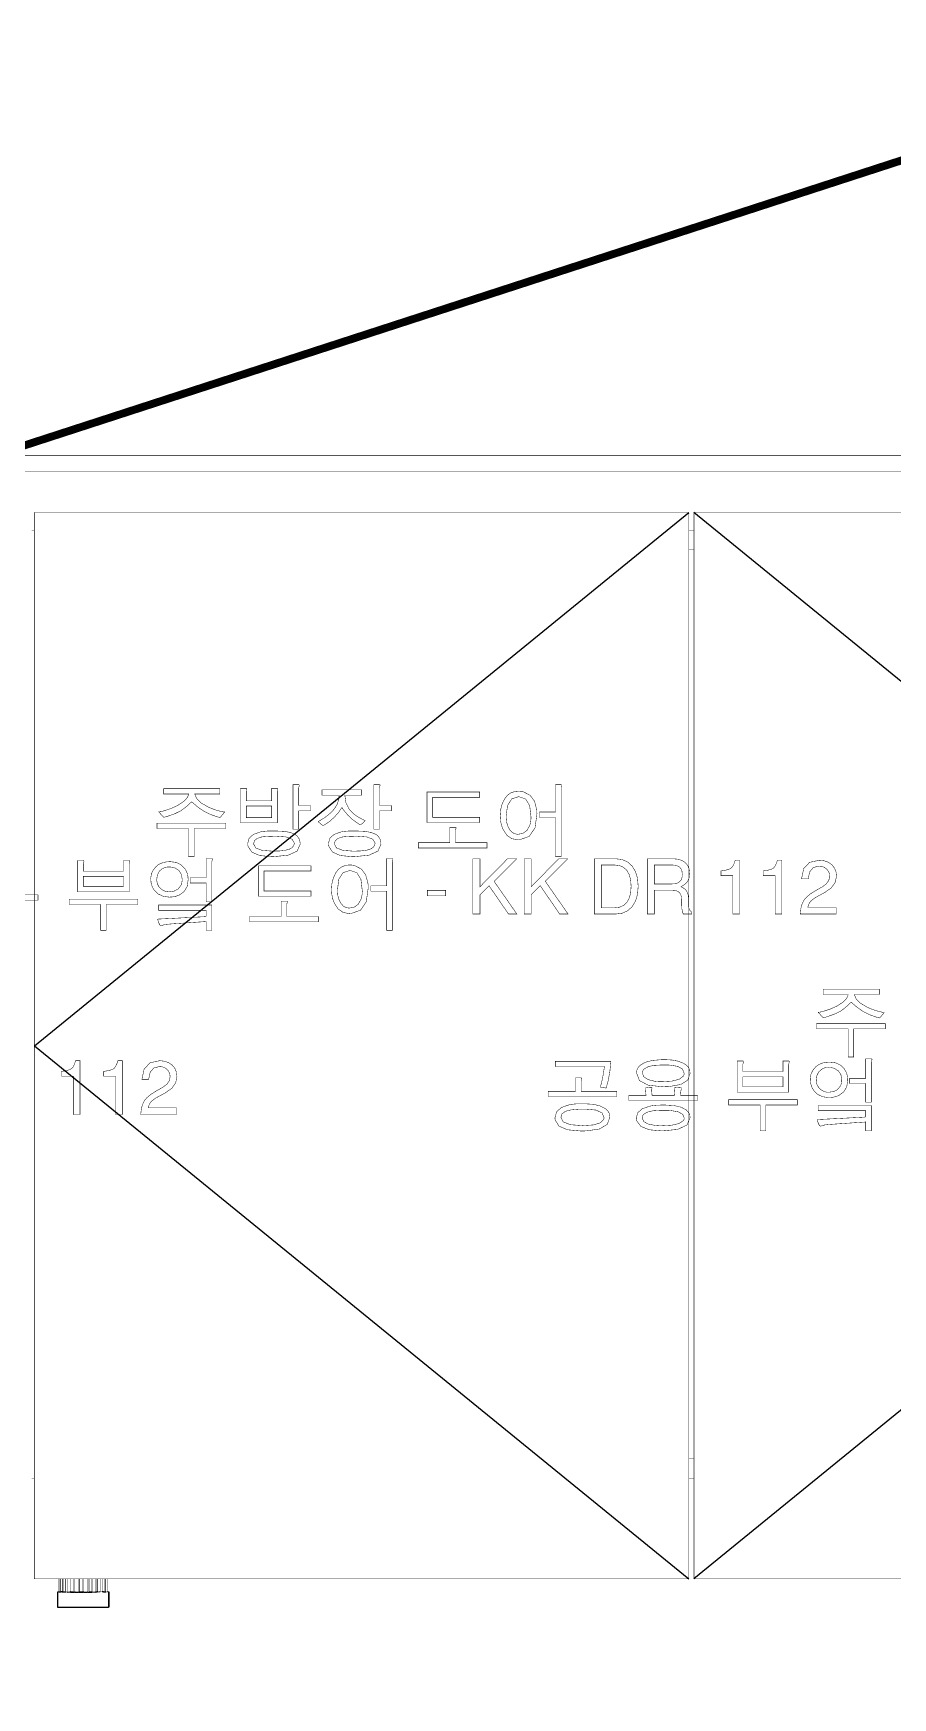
# Model space of a CAD drawing. Extents: x 0 to 840, y 0 to 273.
# Drawn here: x 490.9 to 516.9, y 121.6 to 172.1 of the extents above; entities that cross this region are included whole.
import ezdxf

# ---------------------------------------------------------------- set-up
doc = ezdxf.new("R2010")
doc.units = 0
doc.linetypes.add('1', pattern=[60.929508, 30.464754, -30.464754])
doc.layers.get('0').update_dxf_attribs({"linetype": 'CONTINUOUS'})
for name, color, linetype in [('DS-定制五金', 7, 'CONTINUOUS'), ('DS-定制台面', 7, 'CONTINUOUS'), ('DS-定制柜体', 7, 'CONTINUOUS'), ('SH-文字标注', 7, 'CONTINUOUS'), ('SH-符号标注', 7, 'CONTINUOUS')]:
    doc.layers.add(name, color=color, linetype=linetype)

msp = doc.modelspace()

# ---------------------------------------------------------------- linework, layer by layer
at = {"color": 7, "linetype": '1', "const_width": 0.239}
msp.add_lwpolyline([(0, 0), (840.158, 273.254)], dxfattribs=at)
msp.add_lwpolyline([(0, 0), (840.158, 273.254)], dxfattribs=at)
at = {"layer": 'DS-定制五金', "color": 7}
for points in [[(491.888, 124.794), (491.884, 124.79), (491.777, 124.79), (491.773, 124.794), (491.737, 124.794), (491.733, 124.79), (491.678, 124.79), (491.67, 124.794), (491.634, 124.79), (491.634, 124.331), (491.634, 124.331), (491.635, 124.331), (491.635, 124.331), (491.636, 124.33), (491.636, 124.33), (491.636, 124.33), (491.637, 124.33), (491.637, 124.33), (491.638, 124.33), (491.638, 124.329), (491.639, 124.329), (491.639, 124.329), (491.64, 124.329), (491.64, 124.329), (491.641, 124.329), (491.641, 124.329), (491.642, 124.33), (491.642, 124.33), (491.643, 124.33), (491.643, 124.33), (491.644, 124.33), (491.644, 124.33), (491.645, 124.331), (491.645, 124.331), (491.645, 124.331), (491.646, 124.331), (491.653, 124.33), (491.658, 124.327), (493.169, 124.327), (493.18, 124.333), (493.189, 124.339), (493.189, 124.339), (493.19, 124.34), (493.191, 124.34), (493.192, 124.34), (493.193, 124.341), (493.194, 124.341), (493.195, 124.341), (493.195, 124.342), (493.196, 124.342), (493.197, 124.343), (493.198, 124.344), (493.198, 124.344), (493.199, 124.345), (493.199, 124.346), (493.2, 124.346), (493.2, 124.347), (493.2, 124.782), (493.2, 124.782), (493.2, 124.783), (493.2, 124.783), (493.199, 124.784), (493.199, 124.784), (493.199, 124.784), (493.198, 124.785), (493.198, 124.785), (493.198, 124.786), (493.197, 124.786), (493.197, 124.786), (493.196, 124.787), (493.196, 124.787), (493.196, 124.787), (493.195, 124.787), (493.195, 124.787), (493.194, 124.788), (493.194, 124.788), (493.193, 124.788), (493.192, 124.788), (493.192, 124.788), (493.191, 124.788), (493.191, 124.788), (493.19, 124.788), (493.19, 124.788), (493.189, 124.788), (493.189, 124.788), (493.188, 124.788), (493.188, 124.788), (493.187, 124.787), (493.187, 124.787), (493.186, 124.787), (493.186, 124.787), (493.185, 124.786), (493.185, 124.786), (493.185, 124.786), (493.185, 124.786), (493.145, 124.801)], [(491.888, 124.794), (491.884, 124.79), (491.777, 124.79), (491.773, 124.794), (491.737, 124.794), (491.733, 124.79), (491.678, 124.79), (491.67, 124.794), (491.634, 124.79), (491.634, 124.331), (491.634, 124.331), (491.635, 124.331), (491.635, 124.331), (491.636, 124.33), (491.636, 124.33), (491.636, 124.33), (491.637, 124.33), (491.637, 124.33), (491.638, 124.33), (491.638, 124.329), (491.639, 124.329), (491.639, 124.329), (491.64, 124.329), (491.64, 124.329), (491.641, 124.329), (491.641, 124.329), (491.642, 124.33), (491.642, 124.33), (491.643, 124.33), (491.643, 124.33), (491.644, 124.33), (491.644, 124.33), (491.645, 124.331), (491.645, 124.331), (491.645, 124.331), (491.646, 124.331), (491.653, 124.33), (491.658, 124.327), (493.169, 124.327), (493.18, 124.333), (493.189, 124.339), (493.189, 124.339), (493.19, 124.34), (493.191, 124.34), (493.192, 124.34), (493.193, 124.341), (493.194, 124.341), (493.195, 124.341), (493.195, 124.342), (493.196, 124.342), (493.197, 124.343), (493.198, 124.344), (493.198, 124.344), (493.199, 124.345), (493.199, 124.346), (493.2, 124.346), (493.2, 124.347), (493.2, 124.782), (493.2, 124.782), (493.2, 124.783), (493.2, 124.783), (493.199, 124.784), (493.199, 124.784), (493.199, 124.784), (493.198, 124.785), (493.198, 124.785), (493.198, 124.786), (493.197, 124.786), (493.197, 124.786), (493.196, 124.787), (493.196, 124.787), (493.196, 124.787), (493.195, 124.787), (493.195, 124.787), (493.194, 124.788), (493.194, 124.788), (493.193, 124.788), (493.192, 124.788), (493.192, 124.788), (493.191, 124.788), (493.191, 124.788), (493.19, 124.788), (493.19, 124.788), (493.189, 124.788), (493.189, 124.788), (493.188, 124.788), (493.188, 124.788), (493.187, 124.787), (493.187, 124.787), (493.186, 124.787), (493.186, 124.787), (493.185, 124.786), (493.185, 124.786), (493.185, 124.786), (493.185, 124.786), (493.145, 124.801)], [(491.928, 124.797), (491.944, 124.79), (492.016, 124.794), (492.016, 124.795), (492.017, 124.797), (492.017, 124.799), (492.018, 124.801), (492.019, 124.803), (492.02, 124.804), (492.021, 124.806), (492.022, 124.807), (492.023, 124.809), (492.023, 124.809)], [(491.928, 124.797), (491.944, 124.79), (492.016, 124.794), (492.016, 124.795), (492.017, 124.797), (492.017, 124.799), (492.018, 124.801), (492.019, 124.803), (492.02, 124.804), (492.021, 124.806), (492.022, 124.807), (492.023, 124.809), (492.023, 124.809)], [(492.016, 124.794), (492.023, 124.79), (492.147, 124.79), (492.155, 124.794), (492.167, 124.79), (492.262, 124.79), (492.274, 124.794), (492.282, 124.79), (492.409, 124.79), (492.417, 124.794), (492.429, 124.79), (492.532, 124.79), (492.544, 124.794), (492.552, 124.79), (492.672, 124.79), (492.68, 124.794), (492.779, 124.79), (492.795, 124.797), (492.827, 124.794), (492.828, 124.795), (492.829, 124.797), (492.83, 124.798), (492.831, 124.8), (492.832, 124.801), (492.833, 124.803), (492.835, 124.804), (492.836, 124.805), (492.838, 124.806), (492.839, 124.807), (492.841, 124.808), (492.842, 124.809), (492.843, 124.809)], [(492.016, 124.794), (492.023, 124.79), (492.147, 124.79), (492.155, 124.794), (492.167, 124.79), (492.262, 124.79), (492.274, 124.794), (492.282, 124.79), (492.409, 124.79), (492.417, 124.794), (492.429, 124.79), (492.532, 124.79), (492.544, 124.794), (492.552, 124.79), (492.672, 124.79), (492.68, 124.794), (492.779, 124.79), (492.795, 124.797), (492.827, 124.794), (492.828, 124.795), (492.829, 124.797), (492.83, 124.798), (492.831, 124.8), (492.832, 124.801), (492.833, 124.803), (492.835, 124.804), (492.836, 124.805), (492.838, 124.806), (492.839, 124.807), (492.841, 124.808), (492.842, 124.809), (492.843, 124.809)], [(493.097, 124.794), (493.093, 124.79), (493.025, 124.79), (493.022, 124.794), (492.982, 124.797)], [(493.097, 124.794), (493.093, 124.79), (493.025, 124.79), (493.022, 124.794), (492.982, 124.797)], [(493.189, 124.339), (493.185, 124.786)], [(493.189, 124.339), (493.185, 124.786)]]:
    msp.add_lwpolyline(points, dxfattribs=at)
at = {"layer": 'DS-定制五金', "color": 7, "const_width": 0.0144}
for points in [[(491.646, 124.331), (491.646, 124.79)], [(491.67, 124.794), (491.67, 124.797)], [(491.67, 124.794), (491.67, 124.797)], [(491.67, 124.797), (491.676, 124.809)], [(491.67, 124.797), (491.676, 124.809)], [(491.676, 124.809), (491.676, 125.19)], [(491.676, 124.809), (491.676, 125.19)], [(491.725, 124.805), (491.725, 125.19)], [(491.725, 124.805), (491.725, 125.19)], [(491.737, 124.797), (491.725, 124.805)], [(491.737, 124.797), (491.725, 124.805)], [(491.737, 124.794), (491.737, 124.797)], [(491.737, 124.794), (491.737, 124.797)], [(491.774, 124.797), (491.773, 124.794)], [(491.774, 124.797), (491.773, 124.794)], [(491.785, 124.813), (491.774, 124.797)], [(491.785, 124.813), (491.774, 124.797)], [(491.785, 125.19), (491.785, 124.813)], [(491.785, 125.19), (491.785, 124.813)], [(491.813, 125.19), (491.813, 124.809)], [(491.813, 125.19), (491.813, 124.809)], [(491.813, 124.809), (491.872, 124.809)], [(491.813, 124.809), (491.872, 124.809)], [(491.872, 124.809), (491.876, 124.821)], [(491.872, 124.809), (491.876, 124.821)], [(491.888, 124.794), (491.887, 124.795), (491.886, 124.797), (491.885, 124.799), (491.884, 124.801), (491.882, 124.802), (491.881, 124.804), (491.879, 124.805), (491.877, 124.806), (491.876, 124.808), (491.874, 124.809), (491.872, 124.809)], [(491.888, 124.794), (491.887, 124.795), (491.886, 124.797), (491.885, 124.799), (491.884, 124.801), (491.882, 124.802), (491.881, 124.804), (491.879, 124.805), (491.877, 124.806), (491.876, 124.808), (491.874, 124.809), (491.872, 124.809)], [(491.876, 124.821), (491.876, 125.19)], [(491.876, 124.821), (491.876, 125.19)], [(491.928, 124.797), (491.888, 124.794)], [(491.928, 124.797), (491.888, 124.794)], [(491.932, 124.813), (491.928, 124.797)], [(491.932, 124.813), (491.928, 124.797)], [(491.932, 125.19), (491.932, 124.813)], [(491.932, 125.19), (491.932, 124.813)], [(492.023, 124.809), (492.022, 125.19)], [(492.023, 124.809), (492.022, 125.19)], [(492.023, 124.809), (492.035, 124.801)], [(492.023, 124.809), (492.035, 124.801)], [(492.035, 124.801), (492.095, 124.801)], [(492.035, 124.801), (492.095, 124.801)], [(492.095, 124.801), (492.115, 124.821)], [(492.095, 124.801), (492.115, 124.821)], [(492.115, 124.821), (492.115, 125.19)], [(492.115, 124.821), (492.115, 125.19)], [(492.155, 124.794), (492.155, 125.19)], [(492.155, 124.794), (492.155, 125.19)], [(492.275, 124.798), (492.275, 124.796)], [(492.275, 124.798), (492.275, 124.796)], [(492.275, 124.796), (492.274, 124.794)], [(492.275, 124.796), (492.274, 124.794)], [(492.276, 124.799), (492.275, 124.798)], [(492.276, 124.799), (492.275, 124.798)], [(492.278, 124.803), (492.277, 124.801)], [(492.278, 124.803), (492.277, 124.801)], [(492.277, 124.801), (492.276, 124.799)], [(492.277, 124.801), (492.276, 124.799)], [(492.279, 124.805), (492.278, 124.803)], [(492.279, 124.805), (492.278, 124.803)], [(492.28, 124.806), (492.279, 124.805)], [(492.28, 124.806), (492.279, 124.805)], [(492.281, 124.808), (492.28, 124.806)], [(492.281, 124.808), (492.28, 124.806)], [(492.282, 124.809), (492.281, 124.808)], [(492.282, 124.809), (492.281, 124.808)], [(492.282, 125.19), (492.282, 124.809)], [(492.282, 125.19), (492.282, 124.809)], [(492.294, 125.19), (492.294, 124.809)], [(492.294, 125.19), (492.294, 124.809)], [(492.294, 124.809), (492.294, 124.809)], [(492.294, 124.809), (492.295, 124.808)], [(492.294, 124.809), (492.294, 124.809)], [(492.294, 124.809), (492.295, 124.808)], [(492.295, 124.808), (492.296, 124.807)], [(492.295, 124.808), (492.296, 124.807)], [(492.296, 124.807), (492.296, 124.807)], [(492.296, 124.807), (492.296, 124.807)], [(492.296, 124.807), (492.297, 124.806)], [(492.296, 124.807), (492.297, 124.806)], [(492.297, 124.806), (492.298, 124.806)], [(492.297, 124.806), (492.298, 124.806)], [(492.298, 124.806), (492.299, 124.805)], [(492.299, 124.805), (492.299, 124.805)], [(492.298, 124.806), (492.299, 124.805)], [(492.299, 124.805), (492.299, 124.805)], [(492.299, 124.805), (492.3, 124.805)], [(492.299, 124.805), (492.3, 124.805)], [(492.3, 124.805), (492.301, 124.804)], [(492.3, 124.805), (492.301, 124.804)], [(492.301, 124.804), (492.302, 124.804)], [(492.301, 124.804), (492.302, 124.804)], [(492.302, 124.804), (492.303, 124.804)], [(492.303, 124.804), (492.304, 124.804)], [(492.302, 124.804), (492.303, 124.804)], [(492.303, 124.804), (492.304, 124.804)], [(492.304, 124.804), (492.304, 124.803)], [(492.304, 124.804), (492.304, 124.803)], [(492.304, 124.803), (492.305, 124.803)], [(492.304, 124.803), (492.305, 124.803)], [(492.305, 124.803), (492.306, 124.803)], [(492.305, 124.803), (492.306, 124.803)], [(492.306, 124.803), (492.377, 124.801)], [(492.306, 124.803), (492.377, 124.801)], [(492.377, 124.801), (492.397, 124.821)], [(492.377, 124.801), (492.397, 124.821)], [(492.397, 124.821), (492.397, 125.19)], [(492.397, 124.821), (492.397, 125.19)], [(492.417, 124.794), (492.417, 125.19)], [(492.417, 124.794), (492.417, 125.19)], [(492.545, 124.796), (492.544, 124.794)], [(492.545, 124.796), (492.544, 124.794)], [(492.546, 124.799), (492.546, 124.798)], [(492.546, 124.799), (492.546, 124.798)], [(492.546, 124.798), (492.545, 124.796)], [(492.546, 124.798), (492.545, 124.796)], [(492.547, 124.801), (492.546, 124.799)], [(492.547, 124.801), (492.546, 124.799)], [(492.548, 124.803), (492.547, 124.801)], [(492.548, 124.803), (492.547, 124.801)], [(492.549, 124.805), (492.548, 124.803)], [(492.549, 124.805), (492.548, 124.803)], [(492.55, 124.806), (492.549, 124.805)], [(492.55, 124.806), (492.549, 124.805)], [(492.551, 124.808), (492.55, 124.806)], [(492.551, 124.808), (492.55, 124.806)], [(492.552, 124.809), (492.551, 124.808)], [(492.552, 124.809), (492.551, 124.808)], [(492.552, 125.19), (492.552, 124.809)], [(492.552, 125.19), (492.552, 124.809)], [(492.584, 124.809), (492.584, 125.19)], [(492.584, 124.809), (492.584, 125.19)], [(492.588, 124.805), (492.584, 124.809)], [(492.588, 124.805), (492.584, 124.809)], [(492.596, 124.801), (492.588, 124.805)], [(492.596, 124.801), (492.588, 124.805)], [(492.66, 124.801), (492.596, 124.801)], [(492.66, 124.801), (492.596, 124.801)], [(492.676, 124.809), (492.673, 124.809), (492.671, 124.808), (492.668, 124.807), (492.666, 124.806), (492.664, 124.804), (492.661, 124.803), (492.66, 124.801)], [(492.676, 124.809), (492.673, 124.809), (492.671, 124.808), (492.668, 124.807), (492.666, 124.806), (492.664, 124.804), (492.661, 124.803), (492.66, 124.801)], [(492.676, 124.809), (492.677, 125.19)], [(492.676, 124.809), (492.677, 125.19)], [(492.68, 124.805), (492.676, 124.809)], [(492.68, 124.805), (492.676, 124.809)], [(492.68, 124.794), (492.68, 124.805)], [(492.68, 124.794), (492.68, 124.805)], [(492.795, 124.797), (492.799, 124.809)], [(492.795, 124.797), (492.799, 124.809)], [(492.799, 124.809), (492.799, 125.19)], [(492.799, 124.809), (492.799, 125.19)], [(492.827, 124.794), (492.831, 124.79)], [(492.827, 124.794), (492.831, 124.79)], [(492.831, 124.79), (492.918, 124.79)], [(492.831, 124.79), (492.918, 124.79)], [(492.843, 124.809), (492.847, 124.817)], [(492.843, 124.809), (492.847, 124.817)], [(492.843, 124.809), (492.848, 124.807), (492.854, 124.805), (492.859, 124.803), (492.865, 124.801), (492.871, 124.8), (492.877, 124.8), (492.883, 124.8), (492.889, 124.8), (492.895, 124.801), (492.901, 124.802), (492.907, 124.803), (492.913, 124.805), (492.919, 124.808), (492.922, 124.809)], [(492.843, 124.809), (492.848, 124.807), (492.854, 124.805), (492.859, 124.803), (492.865, 124.801), (492.871, 124.8), (492.877, 124.8), (492.883, 124.8), (492.889, 124.8), (492.895, 124.801), (492.901, 124.802), (492.907, 124.803), (492.913, 124.805), (492.919, 124.808), (492.922, 124.809)], [(492.847, 124.817), (492.847, 125.19)], [(492.847, 124.817), (492.847, 125.19)], [(492.918, 124.79), (492.926, 124.794)], [(492.918, 124.79), (492.926, 124.794)], [(492.922, 124.809), (492.923, 125.19)], [(492.922, 124.809), (492.923, 125.19)], [(492.926, 124.805), (492.922, 124.809)], [(492.926, 124.805), (492.922, 124.809)], [(492.926, 124.794), (492.926, 124.805)], [(492.926, 124.794), (492.926, 124.805)], [(492.926, 124.794), (492.982, 124.797)], [(492.926, 124.794), (492.982, 124.797)], [(492.982, 124.797), (492.986, 124.809)], [(492.982, 124.797), (492.986, 124.809)], [(492.986, 124.809), (492.986, 125.19)], [(492.986, 124.809), (492.986, 125.19)], [(493.022, 124.797), (493.037, 124.809)], [(493.022, 124.797), (493.037, 124.809)], [(493.022, 124.794), (493.022, 124.797)], [(493.022, 124.794), (493.022, 124.797)], [(493.037, 124.809), (493.041, 124.813)], [(493.037, 124.809), (493.041, 124.813)], [(493.041, 124.813), (493.045, 124.821)], [(493.041, 124.813), (493.045, 124.821)], [(493.041, 124.813), (493.043, 124.811), (493.045, 124.81), (493.047, 124.808), (493.05, 124.807), (493.052, 124.806), (493.054, 124.805), (493.057, 124.804), (493.059, 124.803), (493.062, 124.803), (493.065, 124.803), (493.067, 124.803), (493.07, 124.803), (493.072, 124.803), (493.075, 124.803), (493.078, 124.804), (493.08, 124.805), (493.082, 124.806), (493.085, 124.807), (493.087, 124.808), (493.089, 124.809)], [(493.041, 124.813), (493.043, 124.811), (493.045, 124.81), (493.047, 124.808), (493.05, 124.807), (493.052, 124.806), (493.054, 124.805), (493.057, 124.804), (493.059, 124.803), (493.062, 124.803), (493.065, 124.803), (493.067, 124.803), (493.07, 124.803), (493.072, 124.803), (493.075, 124.803), (493.078, 124.804), (493.08, 124.805), (493.082, 124.806), (493.085, 124.807), (493.087, 124.808), (493.089, 124.809)], [(493.045, 124.821), (493.045, 125.19)], [(493.045, 124.821), (493.045, 125.19)], [(493.089, 124.809), (493.09, 125.19)], [(493.089, 124.809), (493.09, 125.19)], [(493.091, 124.807), (493.089, 124.809)], [(493.091, 124.807), (493.089, 124.809)], [(493.092, 124.806), (493.091, 124.807)], [(493.092, 124.806), (493.091, 124.807)], [(493.093, 124.804), (493.092, 124.806)], [(493.093, 124.804), (493.092, 124.806)], [(493.094, 124.803), (493.093, 124.804)], [(493.094, 124.803), (493.093, 124.804)], [(493.095, 124.801), (493.094, 124.803)], [(493.095, 124.801), (493.094, 124.803)], [(493.095, 124.799), (493.095, 124.801)], [(493.095, 124.799), (493.095, 124.801)], [(493.096, 124.797), (493.095, 124.799)], [(493.096, 124.797), (493.095, 124.799)], [(493.097, 124.795), (493.096, 124.797)], [(493.097, 124.795), (493.096, 124.797)], [(493.097, 124.794), (493.097, 124.795)], [(493.097, 124.794), (493.097, 124.795)], [(493.125, 124.795), (493.097, 124.794)], [(493.125, 124.795), (493.097, 124.794)], [(493.141, 124.801), (493.125, 124.795)], [(493.141, 124.801), (493.125, 124.795)], [(493.145, 124.801), (493.141, 124.801)], [(493.145, 124.801), (493.141, 124.801)], [(493.153, 124.821), (493.145, 124.801)], [(493.153, 124.821), (493.145, 124.801)], [(493.153, 125.19), (493.153, 124.821)], [(493.153, 125.19), (493.153, 124.821)]]:
    msp.add_lwpolyline(points, dxfattribs=at)
at = {"layer": 'DS-定制台面', "color": 7, "const_width": 0.0144}
for points in [[(530.838, 159.263), (450.158, 159.263)], [(450.158, 158.793), (530.838, 158.793)]]:
    msp.add_lwpolyline(points, dxfattribs=at)
at = {"layer": 'DS-定制柜体', "color": 7, "const_width": 0.0144}
for points in [[(491.438, 158.793), (491.438, 158.793)], [(510.766, 157.54), (490.929, 157.54)], [(490.929, 157.54), (490.929, 125.189)], [(510.766, 125.189), (510.766, 157.54)], [(530.76, 157.54), (510.923, 157.54)], [(510.923, 157.54), (510.923, 125.189)], [(490.929, 156.991), (490.851, 156.991)], [(510.923, 156.991), (510.766, 156.991)], [(510.766, 156.404), (510.923, 156.404)], [(510.923, 128.831), (510.766, 128.831)], [(490.851, 128.244), (490.929, 128.244)], [(510.766, 128.244), (510.923, 128.244)], [(490.929, 125.189), (510.766, 125.189)], [(510.923, 125.189), (530.76, 125.189)]]:
    msp.add_lwpolyline(points, dxfattribs=at)
at = {"layer": 'SH-文字标注', "color": 7, "const_width": 0.0144}
for points in [[(494.848, 149.161), (496.55, 149.161), (496.55, 148.998), (495.79, 148.998), (495.79, 148.998), (495.849, 148.859), (495.987, 148.726), (496.204, 148.601), (496.204, 148.601), (496.312, 148.556), (496.419, 148.517), (496.524, 148.487), (496.667, 148.453), (496.667, 148.453), (496.677, 148.452), (496.686, 148.451), (496.694, 148.451), (496.694, 148.451), (496.673, 148.419), (496.633, 148.37), (496.574, 148.305), (496.553, 148.286), (496.469, 148.307), (496.469, 148.307), (496.257, 148.383), (496.061, 148.482), (495.881, 148.604), (495.881, 148.604), (495.78, 148.692), (495.718, 148.745), (495.697, 148.764), (495.515, 148.597), (495.515, 148.597), (495.373, 148.492), (495.186, 148.4), (494.953, 148.319), (494.953, 148.319), (494.906, 148.305), (494.873, 148.296), (494.855, 148.293), (494.855, 148.293), (494.834, 148.308), (494.79, 148.354), (494.724, 148.429), (494.724, 148.429), (494.712, 148.442), (494.704, 148.45), (494.7, 148.456), (494.7, 148.456), (494.737, 148.46), (494.79, 148.471), (494.857, 148.489), (494.857, 148.489), (495.08, 148.562), (495.271, 148.651), (495.431, 148.754), (495.431, 148.754), (495.52, 148.834), (495.578, 148.915), (495.606, 148.998), (494.848, 148.998), (494.848, 149.161)], [(497.179, 149.173), (497.344, 149.173), (497.344, 149.173), (497.359, 149.171), (497.367, 149.164), (497.37, 149.154), (497.354, 149.082), (497.354, 149.08), (497.354, 148.793), (498.121, 148.793), (498.121, 149.173), (498.281, 149.173), (498.281, 149.173), (498.299, 149.17), (498.309, 149.163), (498.312, 149.151), (498.293, 149.075), (498.293, 149.072), (498.293, 148.123), (497.179, 148.123), (497.179, 149.173)], [(498.932, 149.283), (498.932, 149.283), (498.948, 149.28), (498.957, 149.273), (498.96, 149.261), (498.941, 149.185), (498.941, 149.182), (498.941, 148.649), (499.3, 148.649), (499.3, 148.489), (498.941, 148.489), (498.941, 147.932), (498.769, 147.932), (498.769, 149.283), (498.932, 149.283)], [(499.649, 149.123), (500.849, 149.123), (500.849, 148.962), (500.34, 148.962), (500.34, 148.962), (500.374, 148.733), (500.474, 148.535), (500.641, 148.369), (500.641, 148.369), (500.669, 148.349), (500.699, 148.329), (500.73, 148.31), (500.73, 148.31), (500.832, 148.253), (500.907, 148.214), (500.955, 148.193), (500.955, 148.193), (500.929, 148.163), (500.891, 148.126), (500.84, 148.08), (500.84, 148.08), (500.829, 148.071), (500.821, 148.065), (500.816, 148.063), (500.816, 148.063), (500.801, 148.067), (500.78, 148.079), (500.751, 148.099), (500.751, 148.099), (500.585, 148.215), (500.438, 148.35), (500.309, 148.503), (500.309, 148.503), (500.283, 148.542), (500.264, 148.57), (500.254, 148.589), (500.254, 148.589), (500.141, 148.43), (500.019, 148.292), (499.888, 148.176), (499.888, 148.176), (499.853, 148.15), (499.815, 148.123), (499.773, 148.094), (499.685, 148.042), (499.685, 148.042), (499.663, 148.053), (499.618, 148.087), (499.551, 148.142), (499.551, 148.142), (499.543, 148.149), (499.536, 148.155), (499.532, 148.159), (499.532, 148.159), (499.743, 148.292), (499.906, 148.422), (500.022, 148.546), (500.022, 148.546), (500.103, 148.676), (500.152, 148.814), (500.168, 148.962), (499.649, 148.962), (499.649, 149.123)], [(501.38, 149.283), (501.38, 149.283), (501.396, 149.28), (501.406, 149.273), (501.409, 149.261), (501.39, 149.185), (501.39, 149.182), (501.39, 148.649), (501.748, 148.649), (501.748, 148.489), (501.39, 148.489), (501.39, 147.932), (501.218, 147.932), (501.218, 149.283), (501.38, 149.283)], [(502.831, 149.06), (504.428, 149.06), (504.428, 148.9), (503.003, 148.9), (503.003, 148.293), (504.428, 148.293), (504.428, 148.135), (502.831, 148.135), (502.831, 149.06)], [(505.624, 149.084), (505.624, 149.084), (505.666, 149.082), (505.709, 149.076), (505.753, 149.065), (505.753, 149.065), (505.955, 148.961), (506.09, 148.78), (506.157, 148.525), (506.157, 148.525), (506.161, 148.481), (506.163, 148.437), (506.164, 148.391), (506.164, 148.391), (506.106, 147.973), (505.931, 147.713), (505.64, 147.612), (505.64, 147.612), (505.624, 147.61), (505.606, 147.609), (505.588, 147.609), (505.588, 147.609), (505.404, 147.643), (505.255, 147.746), (505.141, 147.918), (505.141, 147.918), (505.09, 148.047), (505.06, 148.187), (505.05, 148.338), (505.05, 148.338), (505.064, 148.52), (505.106, 148.687), (505.177, 148.841), (505.177, 148.841), (505.268, 148.958), (505.375, 149.036), (505.499, 149.075), (505.499, 149.075), (505.538, 149.08), (505.579, 149.083), (505.624, 149.084)], [(506.884, 149.283), (506.884, 149.283), (506.9, 149.28), (506.909, 149.273), (506.912, 149.261), (506.896, 149.19), (506.896, 149.187), (506.896, 147.1), (506.724, 147.1), (506.724, 148.288), (506.243, 148.288), (506.243, 148.451), (506.724, 148.451), (506.724, 149.283), (506.884, 149.283)], [(497.354, 148.635), (497.354, 148.281), (498.121, 148.281), (498.121, 148.635), (497.354, 148.635)], [(505.229, 148.312), (505.241, 148.161), (505.278, 148.028), (505.339, 147.915), (505.339, 147.915), (505.409, 147.838), (505.491, 147.792), (505.585, 147.776), (505.585, 147.776), (505.741, 147.806), (505.861, 147.894), (505.944, 148.042), (505.944, 148.042), (505.967, 148.12), (505.98, 148.204), (505.985, 148.295), (505.985, 148.295), (505.944, 148.642), (505.82, 148.85), (505.614, 148.919), (505.614, 148.919), (505.4, 148.852), (505.272, 148.649), (505.229, 148.312)], [(496.73, 148.114), (496.73, 147.953), (495.773, 147.953), (495.773, 147.1), (495.603, 147.1), (495.603, 147.953), (494.647, 147.953), (494.647, 148.114), (496.73, 148.114)], [(503.682, 147.989), (503.682, 147.989), (503.699, 147.987), (503.71, 147.979), (503.713, 147.965), (503.694, 147.889), (503.694, 147.886), (503.694, 147.521), (504.651, 147.521), (504.651, 147.36), (502.568, 147.36), (502.568, 147.521), (503.524, 147.521), (503.524, 147.989), (503.682, 147.989)], [(498.26, 147.877), (498.26, 147.877), (498.498, 147.866), (498.685, 147.834), (498.819, 147.781), (498.819, 147.781), (498.872, 147.746), (498.914, 147.704), (498.946, 147.655), (498.946, 147.655), (498.969, 147.601), (498.982, 147.541), (498.987, 147.475), (498.987, 147.475), (498.895, 147.267), (498.621, 147.142), (498.164, 147.097), (498.164, 147.097), (498.151, 147.097), (498.137, 147.097), (498.121, 147.097), (498.121, 147.097), (497.758, 147.132), (497.52, 147.237), (497.406, 147.411), (497.406, 147.411), (497.401, 147.44), (497.398, 147.471), (497.397, 147.504), (497.397, 147.504), (497.439, 147.658), (497.566, 147.773), (497.777, 147.848), (497.777, 147.848), (497.871, 147.864), (497.969, 147.874), (498.071, 147.877), (498.26, 147.877)], [(498.155, 147.717), (498.152, 147.717), (498.152, 147.717), (498, 147.712), (497.884, 147.704), (497.806, 147.693), (497.806, 147.693), (497.677, 147.649), (497.599, 147.58), (497.574, 147.487), (497.574, 147.487), (497.637, 147.364), (497.829, 147.29), (498.147, 147.265), (498.147, 147.265), (498.363, 147.271), (498.531, 147.29), (498.652, 147.322), (498.652, 147.322), (498.74, 147.369), (498.792, 147.432), (498.81, 147.509), (498.81, 147.509), (498.742, 147.626), (498.56, 147.696), (498.265, 147.719), (498.155, 147.717)], [(500.708, 147.877), (500.708, 147.877), (500.947, 147.866), (501.133, 147.834), (501.268, 147.781), (501.268, 147.781), (501.32, 147.746), (501.362, 147.704), (501.395, 147.655), (501.395, 147.655), (501.417, 147.601), (501.431, 147.541), (501.435, 147.475), (501.435, 147.475), (501.344, 147.267), (501.07, 147.142), (500.613, 147.097), (500.613, 147.097), (500.599, 147.097), (500.585, 147.097), (500.57, 147.097), (500.57, 147.097), (500.206, 147.132), (499.968, 147.237), (499.855, 147.411), (499.855, 147.411), (499.849, 147.44), (499.846, 147.471), (499.845, 147.504), (499.845, 147.504), (499.887, 147.658), (500.014, 147.773), (500.225, 147.848), (500.225, 147.848), (500.32, 147.864), (500.418, 147.874), (500.519, 147.877), (500.708, 147.877)], [(500.603, 147.717), (500.601, 147.717), (500.601, 147.717), (500.448, 147.712), (500.333, 147.704), (500.254, 147.693), (500.254, 147.693), (500.125, 147.649), (500.048, 147.58), (500.022, 147.487), (500.022, 147.487), (500.086, 147.364), (500.277, 147.29), (500.596, 147.265), (500.596, 147.265), (500.811, 147.271), (500.98, 147.29), (501.1, 147.322), (501.1, 147.322), (501.188, 147.369), (501.241, 147.432), (501.258, 147.509), (501.258, 147.509), (501.19, 147.626), (501.009, 147.696), (500.713, 147.719), (500.603, 147.717)], [(492.242, 146.98), (492.407, 146.98), (492.407, 146.98), (492.421, 146.978), (492.43, 146.972), (492.433, 146.961), (492.414, 146.885), (492.414, 146.882), (492.414, 146.66), (493.631, 146.66), (493.631, 146.98), (493.798, 146.98), (493.798, 146.98), (493.811, 146.978), (493.819, 146.973), (493.822, 146.964), (493.803, 146.882), (493.803, 146.88), (493.803, 146.033), (492.242, 146.033), (492.242, 146.98)], [(495.051, 146.947), (495.051, 146.947), (495.226, 146.924), (495.371, 146.855), (495.486, 146.741), (495.534, 146.662), (495.534, 146.662), (495.566, 146.581), (495.585, 146.493), (495.591, 146.399), (495.591, 146.399), (495.562, 146.198), (495.472, 146.043), (495.324, 145.935), (495.324, 145.935), (495.231, 145.9), (495.129, 145.878), (495.018, 145.871), (495.018, 145.871), (494.833, 145.895), (494.68, 145.968), (494.558, 146.088), (494.558, 146.088), (494.501, 146.189), (494.467, 146.304), (494.456, 146.433), (494.456, 146.433), (494.474, 146.57), (494.53, 146.693), (494.623, 146.803), (494.623, 146.803), (494.659, 146.833), (494.697, 146.86), (494.738, 146.882), (494.738, 146.882), (494.827, 146.918), (494.931, 146.94), (495.051, 146.947)], [(496.299, 147.045), (496.299, 147.045), (496.315, 147.042), (496.325, 147.035), (496.328, 147.023), (496.309, 146.944), (496.309, 146.942), (496.309, 145.73), (496.137, 145.73), (496.137, 146.299), (495.651, 146.299), (495.651, 146.457), (496.137, 146.457), (496.137, 147.045), (496.299, 147.045)], [(501.769, 147.045), (501.769, 147.045), (501.785, 147.042), (501.795, 147.035), (501.798, 147.023), (501.781, 146.952), (501.781, 146.949), (501.781, 144.862), (501.609, 144.862), (501.609, 146.05), (501.128, 146.05), (501.128, 146.213), (501.609, 146.213), (501.609, 147.045), (501.769, 147.045)], [(504.437, 145.944), (504.437, 145.357), (504.223, 145.357), (504.223, 147.035), (504.437, 147.035), (504.437, 146.186), (505.273, 147.035), (505.549, 147.035), (504.865, 146.351), (505.556, 145.357), (505.302, 145.357), (504.711, 146.218), (504.437, 145.944)], [(505.989, 145.944), (505.989, 145.357), (505.774, 145.357), (505.774, 147.035), (505.989, 147.035), (505.989, 146.186), (506.824, 147.035), (507.101, 147.035), (506.417, 146.351), (507.108, 145.357), (506.854, 145.357), (506.263, 146.218), (505.989, 145.944)], [(507.902, 145.357), (507.902, 147.035), (508.549, 147.035), (508.549, 147.035), (508.747, 147.011), (508.914, 146.936), (509.051, 146.812), (509.051, 146.812), (509.152, 146.644), (509.213, 146.44), (509.233, 146.197), (509.233, 146.197), (509.213, 145.955), (509.152, 145.75), (509.05, 145.581), (509.05, 145.581), (508.913, 145.457), (508.746, 145.382), (508.549, 145.357), (507.902, 145.357)], [(510.529, 146.186), (510.529, 146.186), (510.576, 146.163), (510.617, 146.138), (510.652, 146.11), (510.652, 146.11), (510.682, 146.079), (510.706, 146.046), (510.724, 146.011), (510.724, 146.011), (510.737, 145.975), (510.746, 145.94), (510.753, 145.907), (510.753, 145.907), (510.756, 145.873), (510.759, 145.835), (510.759, 145.792), (510.759, 145.792), (510.759, 145.776), (510.759, 145.756), (510.758, 145.732), (510.758, 145.732), (510.758, 145.708), (510.757, 145.689), (510.757, 145.675), (510.757, 145.675), (510.759, 145.615), (510.766, 145.562), (510.778, 145.516), (510.778, 145.516), (510.796, 145.475), (510.823, 145.44), (510.858, 145.41), (510.858, 145.357), (510.598, 145.357), (510.598, 145.357), (510.573, 145.434), (510.557, 145.526), (510.552, 145.631), (510.552, 145.78), (510.552, 145.78), (510.545, 145.874), (510.522, 145.95), (510.485, 146.007), (510.485, 146.007), (510.432, 146.048), (510.363, 146.072), (510.276, 146.08), (509.723, 146.08), (509.723, 145.357), (509.509, 145.357), (509.509, 147.035), (510.283, 147.035), (510.283, 147.035), (510.434, 147.022), (510.561, 146.984), (510.661, 146.919), (510.661, 146.919), (510.735, 146.83), (510.779, 146.719), (510.794, 146.586), (510.794, 146.586), (510.787, 146.497), (510.766, 146.417), (510.732, 146.349), (510.732, 146.349), (510.681, 146.289), (510.614, 146.235), (510.529, 146.186)], [(512.105, 146.52), (511.743, 146.52), (511.743, 146.665), (511.743, 146.665), (511.882, 146.687), (511.984, 146.715), (512.049, 146.747), (512.049, 146.747), (512.095, 146.798), (512.136, 146.878), (512.174, 146.989), (512.307, 146.989), (512.307, 145.357), (512.105, 145.357), (512.105, 146.52)], [(513.385, 146.52), (513.023, 146.52), (513.023, 146.665), (513.023, 146.665), (513.162, 146.687), (513.264, 146.715), (513.33, 146.747), (513.33, 146.747), (513.375, 146.798), (513.417, 146.878), (513.454, 146.989), (513.587, 146.989), (513.587, 145.357), (513.385, 145.357), (513.385, 146.52)], [(514.184, 146.423), (514.184, 146.423), (514.251, 146.738), (514.43, 146.926), (514.723, 146.989), (514.723, 146.989), (514.868, 146.974), (514.994, 146.93), (515.1, 146.856), (515.1, 146.856), (515.181, 146.758), (515.229, 146.643), (515.245, 146.51), (515.245, 146.51), (515.207, 146.321), (515.092, 146.156), (514.9, 146.018), (514.669, 145.893), (514.669, 145.893), (514.579, 145.84), (514.508, 145.788), (514.455, 145.737), (514.455, 145.737), (514.418, 145.683), (514.391, 145.623), (514.375, 145.557), (515.234, 145.557), (515.234, 145.357), (514.147, 145.357), (514.147, 145.357), (514.165, 145.523), (514.201, 145.661), (514.255, 145.772), (514.255, 145.772), (514.336, 145.87), (514.452, 145.967), (514.605, 146.064), (514.817, 146.183), (514.817, 146.183), (514.94, 146.275), (515.013, 146.383), (515.038, 146.506), (515.038, 146.506), (515.028, 146.588), (514.997, 146.661), (514.946, 146.724), (514.946, 146.724), (514.879, 146.773), (514.802, 146.802), (514.715, 146.812), (514.715, 146.812), (514.543, 146.769), (514.433, 146.639), (514.386, 146.423), (514.184, 146.423)], [(492.414, 146.502), (492.414, 146.196), (493.631, 146.196), (493.631, 146.502), (492.414, 146.502)], [(494.998, 146.787), (494.935, 146.781), (494.873, 146.764), (494.812, 146.736), (494.812, 146.736), (494.715, 146.655), (494.657, 146.54), (494.637, 146.392), (494.637, 146.392), (494.654, 146.283), (494.702, 146.188), (494.783, 146.108), (494.783, 146.108), (494.853, 146.065), (494.927, 146.04), (495.006, 146.031), (495.006, 146.031), (495.16, 146.051), (495.28, 146.112), (495.364, 146.213), (495.364, 146.213), (495.389, 146.272), (495.405, 146.338), (495.41, 146.411), (495.41, 146.411), (495.386, 146.562), (495.314, 146.676), (495.194, 146.753), (495.194, 146.753), (495.134, 146.772), (495.069, 146.783), (494.998, 146.787)], [(497.716, 146.822), (499.314, 146.822), (499.314, 146.662), (497.889, 146.662), (497.889, 146.055), (499.314, 146.055), (499.314, 145.897), (497.716, 145.897), (497.716, 146.822)], [(500.509, 146.846), (500.509, 146.846), (500.551, 146.844), (500.594, 146.838), (500.638, 146.827), (500.638, 146.827), (500.84, 146.723), (500.975, 146.542), (501.042, 146.287), (501.042, 146.287), (501.046, 146.243), (501.049, 146.199), (501.05, 146.153), (501.05, 146.153), (500.991, 145.735), (500.817, 145.475), (500.526, 145.373), (500.526, 145.373), (500.509, 145.372), (500.492, 145.371), (500.473, 145.371), (500.473, 145.371), (500.29, 145.405), (500.141, 145.508), (500.026, 145.68), (500.026, 145.68), (499.976, 145.809), (499.945, 145.949), (499.935, 146.1), (499.935, 146.1), (499.949, 146.282), (499.992, 146.449), (500.062, 146.602), (500.062, 146.602), (500.153, 146.72), (500.261, 146.798), (500.385, 146.837), (500.385, 146.837), (500.423, 146.842), (500.465, 146.845), (500.509, 146.846)], [(500.115, 146.074), (500.127, 145.923), (500.164, 145.79), (500.225, 145.677), (500.225, 145.677), (500.294, 145.6), (500.377, 145.554), (500.471, 145.538), (500.471, 145.538), (500.627, 145.568), (500.746, 145.656), (500.83, 145.804), (500.83, 145.804), (500.852, 145.882), (500.866, 145.966), (500.87, 146.057), (500.87, 146.057), (500.829, 146.404), (500.705, 146.612), (500.5, 146.681), (500.5, 146.681), (500.286, 146.614), (500.157, 146.411), (500.115, 146.074)], [(508.512, 145.546), (508.512, 145.546), (508.665, 145.564), (508.791, 145.619), (508.89, 145.711), (508.89, 145.711), (508.962, 145.839), (509.005, 146), (509.019, 146.195), (509.019, 146.195), (509.005, 146.391), (508.962, 146.553), (508.89, 146.681), (508.89, 146.681), (508.791, 146.773), (508.665, 146.828), (508.512, 146.846), (508.116, 146.846), (508.116, 145.546), (508.512, 145.546)], [(510.57, 146.556), (510.561, 146.655), (510.532, 146.731), (510.483, 146.784), (510.483, 146.784), (510.417, 146.819), (510.337, 146.84), (510.241, 146.847), (509.723, 146.847), (509.723, 146.269), (510.241, 146.269), (510.241, 146.269), (510.345, 146.276), (510.428, 146.299), (510.491, 146.338), (510.491, 146.338), (510.535, 146.393), (510.562, 146.466), (510.57, 146.556)], [(490.521, 145.938), (491.039, 145.938), (491.039, 145.78), (488.957, 145.78)], [(503.395, 146.075), (503.395, 145.909), (502.84, 145.909), (502.84, 146.075), (503.395, 146.075)], [(494.063, 145.806), (494.063, 145.646), (493.107, 145.646), (493.107, 144.862), (492.937, 144.862), (492.937, 145.646), (491.981, 145.646), (491.981, 145.806), (494.063, 145.806)], [(496.309, 145.632), (496.309, 144.859), (496.137, 144.859), (496.137, 145.13), (496.137, 145.13), (495.871, 145.112), (495.53, 145.089), (495.113, 145.06), (495.113, 145.06), (495.001, 145.051), (494.924, 145.044), (494.884, 145.039), (494.774, 145.005), (494.762, 145.005), (494.762, 145.005), (494.731, 145.027), (494.698, 145.093), (494.664, 145.204), (494.664, 145.204), (494.862, 145.213), (495.282, 145.235), (495.924, 145.268), (496.108, 145.278), (496.108, 145.278), (496.122, 145.286), (496.131, 145.294), (496.137, 145.302), (496.137, 145.472), (494.697, 145.472), (494.697, 145.632), (496.309, 145.632)], [(498.568, 145.751), (498.568, 145.751), (498.585, 145.749), (498.595, 145.741), (498.599, 145.727), (498.58, 145.651), (498.58, 145.648), (498.58, 145.283), (499.536, 145.283), (499.536, 145.122), (497.453, 145.122), (497.453, 145.283), (498.41, 145.283), (498.41, 145.751), (498.568, 145.751)], [(514.842, 143.08), (516.544, 143.08), (516.544, 142.918), (515.784, 142.918), (515.784, 142.918), (515.843, 142.778), (515.98, 142.646), (516.197, 142.521), (516.197, 142.521), (516.306, 142.475), (516.413, 142.437), (516.518, 142.406), (516.661, 142.373), (516.661, 142.373), (516.671, 142.371), (516.679, 142.371), (516.688, 142.37), (516.688, 142.37), (516.667, 142.338), (516.627, 142.29), (516.568, 142.224), (516.547, 142.205), (516.463, 142.227), (516.463, 142.227), (516.251, 142.302), (516.055, 142.401), (515.875, 142.523), (515.875, 142.523), (515.773, 142.611), (515.712, 142.665), (515.691, 142.684), (515.509, 142.516), (515.509, 142.516), (515.367, 142.412), (515.179, 142.32), (514.947, 142.239), (514.947, 142.239), (514.9, 142.224), (514.867, 142.215), (514.849, 142.213), (514.849, 142.213), (514.828, 142.228), (514.784, 142.273), (514.717, 142.349), (514.717, 142.349), (514.706, 142.361), (514.698, 142.37), (514.694, 142.375), (514.694, 142.375), (514.731, 142.38), (514.784, 142.391), (514.851, 142.409), (514.851, 142.409), (515.073, 142.482), (515.265, 142.57), (515.425, 142.674), (515.425, 142.674), (515.514, 142.753), (515.572, 142.834), (515.6, 142.918), (514.842, 142.918), (514.842, 143.08)], [(516.724, 142.033), (516.724, 141.873), (515.767, 141.873), (515.767, 141.019), (515.597, 141.019), (515.597, 141.873), (514.641, 141.873), (514.641, 142.033), (516.724, 142.033)], [(492.111, 140.439), (491.749, 140.439), (491.749, 140.584), (491.749, 140.584), (491.888, 140.607), (491.99, 140.634), (492.055, 140.667), (492.055, 140.667), (492.101, 140.717), (492.142, 140.798), (492.18, 140.909), (492.313, 140.909), (492.313, 139.276), (492.111, 139.276), (492.111, 140.439)], [(493.391, 140.439), (493.029, 140.439), (493.029, 140.584), (493.029, 140.584), (493.168, 140.607), (493.27, 140.634), (493.336, 140.667), (493.336, 140.667), (493.381, 140.717), (493.423, 140.798), (493.46, 140.909), (493.594, 140.909), (493.594, 139.276), (493.391, 139.276), (493.391, 140.439)], [(494.19, 140.342), (494.19, 140.342), (494.257, 140.657), (494.436, 140.846), (494.729, 140.909), (494.729, 140.909), (494.874, 140.894), (495, 140.849), (495.106, 140.775), (495.106, 140.775), (495.187, 140.678), (495.235, 140.562), (495.251, 140.43), (495.251, 140.43), (495.213, 140.24), (495.098, 140.076), (494.906, 139.937), (494.676, 139.813), (494.676, 139.813), (494.585, 139.76), (494.514, 139.707), (494.461, 139.656), (494.461, 139.656), (494.424, 139.603), (494.397, 139.543), (494.381, 139.477), (495.24, 139.477), (495.24, 139.276), (494.153, 139.276), (494.153, 139.276), (494.171, 139.442), (494.207, 139.581), (494.261, 139.692), (494.261, 139.692), (494.342, 139.789), (494.459, 139.886), (494.611, 139.983), (494.823, 140.103), (494.823, 140.103), (494.946, 140.195), (495.019, 140.302), (495.044, 140.425), (495.044, 140.425), (495.034, 140.508), (495.003, 140.581), (494.952, 140.644), (494.952, 140.644), (494.885, 140.692), (494.809, 140.722), (494.722, 140.731), (494.722, 140.731), (494.549, 140.688), (494.439, 140.558), (494.392, 140.342), (494.19, 140.342)], [(506.72, 140.89), (508.406, 140.89), (508.406, 140.89), (508.376, 140.594), (508.328, 140.323), (508.262, 140.077), (508.262, 140.077), (508.202, 140.089), (508.144, 140.1), (508.088, 140.108), (508.088, 140.108), (508.139, 140.317), (508.18, 140.524), (508.21, 140.73), (506.72, 140.73), (506.72, 140.89)], [(510.067, 140.94), (510.067, 140.94), (510.266, 140.929), (510.443, 140.894), (510.596, 140.835), (510.596, 140.835), (510.672, 140.791), (510.73, 140.74), (510.77, 140.682), (510.77, 140.682), (510.789, 140.635), (510.8, 140.579), (510.804, 140.515), (510.804, 140.515), (510.735, 140.319), (510.528, 140.189), (510.182, 140.125), (510.182, 140.125), (510.118, 140.121), (510.051, 140.119), (509.981, 140.118), (509.981, 140.118), (509.538, 140.165), (509.271, 140.306), (509.183, 140.541), (509.183, 140.541), (509.194, 140.622), (509.229, 140.697), (509.288, 140.766), (509.288, 140.766), (509.442, 140.859), (509.661, 140.917), (509.945, 140.94), (509.945, 140.94), (509.977, 140.94), (510.018, 140.94), (510.067, 140.94)], [(512.235, 140.9), (512.4, 140.9), (512.4, 140.9), (512.415, 140.898), (512.424, 140.891), (512.427, 140.881), (512.408, 140.804), (512.408, 140.802), (512.408, 140.579), (513.625, 140.579), (513.625, 140.9), (513.792, 140.9), (513.792, 140.9), (513.805, 140.898), (513.813, 140.892), (513.816, 140.883), (513.797, 140.802), (513.797, 140.799), (513.797, 139.953), (512.235, 139.953), (512.235, 140.9)], [(515.045, 140.866), (515.045, 140.866), (515.22, 140.844), (515.365, 140.775), (515.48, 140.661), (515.528, 140.582), (515.528, 140.582), (515.56, 140.501), (515.579, 140.413), (515.585, 140.319), (515.585, 140.319), (515.556, 140.117), (515.466, 139.963), (515.318, 139.855), (515.318, 139.855), (515.225, 139.819), (515.123, 139.798), (515.011, 139.79), (515.011, 139.79), (514.827, 139.815), (514.674, 139.887), (514.552, 140.008), (514.552, 140.008), (514.495, 140.109), (514.461, 140.224), (514.45, 140.352), (514.45, 140.352), (514.468, 140.489), (514.524, 140.613), (514.617, 140.723), (514.617, 140.723), (514.653, 140.753), (514.691, 140.779), (514.732, 140.802), (514.732, 140.802), (514.821, 140.838), (514.925, 140.859), (515.045, 140.866)], [(516.293, 140.964), (516.293, 140.964), (516.309, 140.962), (516.319, 140.955), (516.322, 140.943), (516.303, 140.864), (516.303, 140.862), (516.303, 139.649), (516.13, 139.649), (516.13, 140.218), (515.645, 140.218), (515.645, 140.376), (516.13, 140.376), (516.13, 140.964), (516.293, 140.964)], [(507.49, 140.391), (507.49, 140.391), (507.507, 140.388), (507.517, 140.382), (507.521, 140.371), (507.502, 140.297), (507.502, 140.295), (507.502, 139.979), (508.585, 139.979), (508.585, 139.821), (506.502, 139.821), (506.502, 139.979), (507.33, 139.979), (507.33, 140.391), (507.49, 140.391)], [(509.91, 140.778), (509.705, 140.766), (509.545, 140.73), (509.429, 140.67), (509.391, 140.632), (509.391, 140.632), (509.373, 140.602), (509.363, 140.57), (509.36, 140.536), (509.36, 140.536), (509.401, 140.421), (509.526, 140.338), (509.735, 140.285), (509.735, 140.285), (509.802, 140.277), (509.869, 140.273), (509.936, 140.271), (509.936, 140.271), (510.257, 140.29), (510.479, 140.346), (510.603, 140.441), (510.603, 140.441), (510.616, 140.467), (510.624, 140.495), (510.627, 140.524), (510.627, 140.524), (510.578, 140.653), (510.432, 140.737), (510.189, 140.776), (510.091, 140.778), (509.91, 140.778)], [(512.408, 140.422), (512.408, 140.116), (513.625, 140.116), (513.625, 140.422), (512.408, 140.422)], [(514.992, 140.706), (514.929, 140.701), (514.867, 140.684), (514.806, 140.656), (514.806, 140.656), (514.709, 140.574), (514.651, 140.459), (514.631, 140.312), (514.631, 140.312), (514.647, 140.202), (514.696, 140.108), (514.777, 140.027), (514.777, 140.027), (514.846, 139.985), (514.921, 139.959), (514.999, 139.951), (514.999, 139.951), (515.154, 139.971), (515.274, 140.031), (515.358, 140.132), (515.358, 140.132), (515.383, 140.192), (515.399, 140.258), (515.404, 140.331), (515.404, 140.331), (515.38, 140.481), (515.308, 140.595), (515.188, 140.673), (515.188, 140.673), (515.128, 140.691), (515.063, 140.702), (514.992, 140.706)], [(509.453, 140.07), (509.458, 140.084), (509.458, 140.084), (509.524, 140.094), (509.579, 140.099), (509.623, 140.101), (509.623, 140.101), (509.639, 140.099), (509.649, 140.094), (509.654, 140.084), (509.654, 140.084), (509.646, 140.058), (509.641, 140.038), (509.639, 140.022), (509.639, 140.022), (509.641, 140.003), (509.646, 139.948), (509.654, 139.857), (510.328, 139.857), (510.347, 140.101), (510.534, 140.087), (510.534, 140.087), (510.542, 140.081), (510.546, 140.074), (510.548, 140.065), (510.526, 139.996), (510.515, 139.857), (511.033, 139.857), (511.033, 139.7), (508.951, 139.7), (508.951, 139.857), (509.47, 139.857), (509.453, 140.07)], [(507.626, 139.602), (507.626, 139.602), (507.875, 139.586), (508.078, 139.538), (508.236, 139.458), (508.236, 139.458), (508.314, 139.386), (508.361, 139.301), (508.377, 139.202), (508.377, 139.202), (508.296, 138.977), (508.054, 138.836), (507.65, 138.779), (507.65, 138.779), (507.604, 138.778), (507.549, 138.777), (507.485, 138.777), (507.485, 138.777), (507.091, 138.813), (506.835, 138.922), (506.718, 139.104), (506.718, 139.104), (506.714, 139.127), (506.711, 139.151), (506.71, 139.176), (506.71, 139.176), (506.758, 139.356), (506.901, 139.487), (507.138, 139.57), (507.138, 139.57), (507.236, 139.588), (507.339, 139.598), (507.449, 139.602), (507.626, 139.602)], [(507.196, 139.417), (507.196, 139.417), (507.026, 139.372), (506.924, 139.296), (506.89, 139.19), (506.89, 139.19), (506.963, 139.051), (507.183, 138.967), (507.55, 138.939), (507.55, 138.939), (507.871, 138.96), (508.084, 139.023), (508.188, 139.128), (508.188, 139.128), (508.193, 139.146), (508.197, 139.165), (508.198, 139.185), (508.198, 139.185), (508.137, 139.326), (507.954, 139.411), (507.65, 139.439), (507.65, 139.439), (507.536, 139.439), (507.466, 139.439), (507.442, 139.439), (507.196, 139.417)], [(510.075, 139.563), (510.075, 139.563), (510.334, 139.547), (510.54, 139.496), (510.694, 139.413), (510.694, 139.413), (510.756, 139.347), (510.794, 139.271), (510.806, 139.185), (510.806, 139.185), (510.712, 138.96), (510.431, 138.824), (509.962, 138.779), (509.962, 138.779), (509.572, 138.813), (509.314, 138.915), (509.187, 139.085), (509.187, 139.085), (509.181, 139.114), (509.177, 139.145), (509.176, 139.176), (509.176, 139.176), (509.22, 139.331), (509.352, 139.448), (509.572, 139.527), (509.572, 139.527), (509.678, 139.547), (509.789, 139.559), (509.905, 139.563), (510.075, 139.563)], [(509.895, 139.403), (509.676, 139.389), (509.511, 139.349), (509.4, 139.281), (509.4, 139.281), (509.375, 139.249), (509.36, 139.212), (509.355, 139.171), (509.355, 139.171), (509.401, 139.062), (509.538, 138.985), (509.766, 138.942), (509.766, 138.942), (509.82, 138.938), (509.873, 138.935), (509.926, 138.934), (509.926, 138.934), (510.251, 138.952), (510.477, 139.005), (510.603, 139.092), (510.603, 139.092), (510.618, 139.117), (510.626, 139.142), (510.629, 139.169), (510.629, 139.169), (510.583, 139.282), (510.444, 139.359), (510.213, 139.398), (510.213, 139.398), (510.174, 139.401), (510.135, 139.403), (510.094, 139.403), (509.895, 139.403)], [(514.057, 139.726), (514.057, 139.566), (513.101, 139.566), (513.101, 138.781), (512.931, 138.781), (512.931, 139.566), (511.975, 139.566), (511.975, 139.726), (514.057, 139.726)], [(516.303, 139.551), (516.303, 138.779), (516.13, 138.779), (516.13, 139.049), (516.13, 139.049), (515.865, 139.032), (515.524, 139.009), (515.107, 138.98), (515.107, 138.98), (514.994, 138.971), (514.918, 138.964), (514.878, 138.958), (514.768, 138.925), (514.756, 138.925), (514.756, 138.925), (514.725, 138.947), (514.692, 139.013), (514.658, 139.123), (514.658, 139.123), (514.856, 139.133), (515.276, 139.154), (515.918, 139.188), (516.102, 139.197), (516.102, 139.197), (516.116, 139.205), (516.125, 139.213), (516.13, 139.221), (516.13, 139.391), (514.691, 139.391), (514.691, 139.551), (516.303, 139.551)]]:
    msp.add_lwpolyline(points, dxfattribs=at)
at = {"layer": 'SH-符号标注', "color": 7}
for points in [[(490.929, 141.364), (510.766, 157.54)], [(530.76, 141.364), (510.923, 157.54)], [(490.929, 141.364), (510.766, 125.189)], [(530.76, 141.364), (510.923, 125.189)]]:
    msp.add_lwpolyline(points, dxfattribs=at)

doc.saveas('drawing.dxf')
